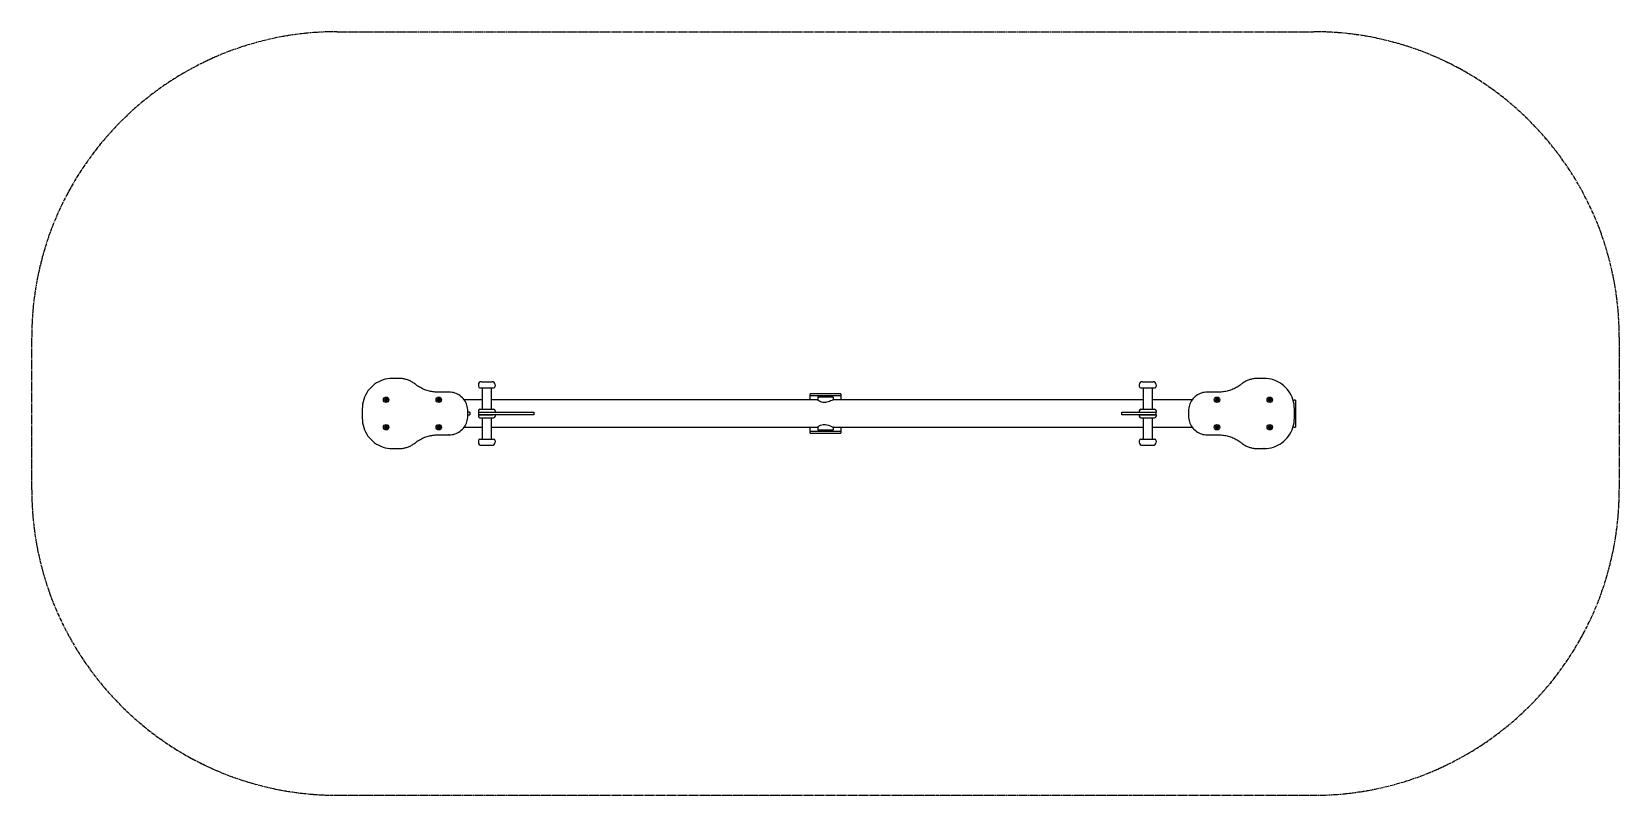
# Model space of a CAD drawing. Header units: millimetres. Extents: x 1398 to 6598, y 656 to 3156.
import ezdxf

# ---------------------------------------------------------------- set-up
doc = ezdxf.new("R2010")
doc.units = ezdxf.units.MM
doc.linetypes.add('AM_ISO08W050', pattern=[18, 12, -1.5, 3, -1.5])
doc.layers.add('AM_4', color=3, linetype='Continuous', lineweight=25)
doc.layers.add('AM_7', color=4, linetype='AM_ISO08W050', lineweight=25)

msp = doc.modelspace()

# ---------------------------------------------------------------- linework, layer by layer
at = {"layer": 'AM_4'}
for p, q in [((2599.2, 2020.7), (2579.5, 2020.7)), ((2600, 2020.7), (2599.2, 2020.7)), ((2861.2, 1999.7), (2861.2, 1994.7)), ((2866.2, 1989.7), (2911.2, 1989.7)), ((2871.2, 2009.7), (2906.2, 2009.7)), ((2873.7, 1989.7), (2873.7, 1919.7)), ((2903.7, 1989.7), (2903.7, 1919.7)), ((2916.2, 1999.7), (2916.2, 1994.7)), ((5026.3, 1999.7), (5026.3, 1994.7)), ((5031.3, 1989.7), (5076.3, 1989.7)), ((5036.3, 2009.7), (5071.3, 2009.7)), ((5038.8, 1989.7), (5038.8, 1919.7)), ((5068.8, 1989.7), (5068.8, 1919.7)), ((5081.3, 1999.7), (5081.3, 1994.7)), ((5434.6, 2020.7), (5414.8, 2020.7)), ((5435.3, 2020.7), (5434.6, 2020.7)), ((2564.7, 1950.1), (2557.2, 1950.1)), ((2563.3, 1954.1), (2563.3, 1950.1)), ((2764.8, 1975.7), (2727.2, 1975.7)), ((2737.2, 1950.1), (2729.7, 1950.1)), ((2734.5, 1955.1), (2732.4, 1955.1)), ((2765.6, 1975.7), (2764.8, 1975.7)), ((2873.7, 1950.1), (2815.1, 1950.1)), ((3972.7, 1950.1), (2903.7, 1950.1)), ((3978.3, 1969.7), (3948.3, 1969.7)), ((3948.3, 1964.7), (3948.3, 1969.7)), ((3948.3, 1964.7), (3978.3, 1964.7)), ((3948.3, 1960.7), (3948.3, 1964.7)), ((3948.3, 1950.1), (3948.3, 1960.7)), ((3974.3, 1960.7), (3973.3, 1959.7)), ((4023.3, 1959.7), (3973.3, 1959.7)), ((3973.3, 1959.7), (3973.3, 1948.7)), ((3974.3, 1960.7), (4022.3, 1960.7)), ((4018.3, 1969.7), (3978.3, 1969.7)), ((3978.3, 1964.7), (4018.3, 1964.7)), ((4048.3, 1969.7), (4018.3, 1969.7)), ((4018.3, 1964.7), (4048.3, 1964.7)), ((4022.3, 1960.7), (4023.3, 1959.7)), ((4023.3, 1959.7), (4023.3, 1950)), ((5038.8, 1950.1), (4024, 1950.1)), ((4048.3, 1969.7), (4048.3, 1964.7)), ((4048.3, 1964.7), (4048.3, 1960.7)), ((4048.3, 1960.7), (4048.3, 1950.1)), ((5199.1, 1950.1), (5068.8, 1950.1)), ((5286.4, 1975.7), (5248.7, 1975.7)), ((5286.2, 1950.1), (5278.5, 1950.1)), ((5459.3, 1950.1), (5451.5, 1950.1)), ((5454.2, 1955.1), (5456.6, 1955.1)), ((5530.1, 1949.2), (5533.8, 1949.2)), ((5537.4, 1949.2), (5533.8, 1949.2)), ((5537.4, 1949.2), (5537.4, 1861.2)), ((2480.9, 1920.7), (2480.9, 1890.7)), ((2826.8, 1897.7), (2826.8, 1913.7)), ((2832.9, 1909.7), (2826.8, 1909.7)), ((2826.8, 1901.7), (2832.9, 1901.7)), ((2832.9, 1909.7), (2832.9, 1901.7)), ((2861.2, 1914.7), (2861.2, 1909.7)), ((2861.2, 1909.7), (2909.1, 1909.7)), ((2861.2, 1909.7), (2861.2, 1901.7)), ((2861.2, 1909.7), (2909.1, 1909.7)), ((2909.1, 1901.7), (2861.2, 1901.7)), ((2861.2, 1901.7), (2909.1, 1901.7)), ((2861.2, 1901.7), (2861.2, 1896.7)), ((2866.2, 1919.7), (2911.2, 1919.7)), ((2866.2, 1891.7), (2911.2, 1891.7)), ((2873.7, 1891.7), (2873.7, 1821.7)), ((2903.7, 1891.7), (2903.7, 1821.7)), ((2909.1, 1909.7), (3043.3, 1909.7)), ((3043.3, 1901.7), (2909.1, 1901.7)), ((2916.2, 1914.7), (2916.2, 1909.7)), ((2916.2, 1901.7), (2916.2, 1896.7)), ((3043.3, 1909.7), (3043.3, 1901.7)), ((4969.2, 1909.7), (5028.7, 1909.7)), ((4969.2, 1901.7), (4969.2, 1909.7)), ((5028.7, 1901.7), (4969.2, 1901.7)), ((5026.3, 1914.7), (5026.3, 1909.7)), ((5026.3, 1901.7), (5026.3, 1896.7)), ((5028.7, 1909.7), (5081.3, 1909.7)), ((5028.7, 1909.7), (5081.3, 1909.7)), ((5081.3, 1901.7), (5028.7, 1901.7)), ((5028.7, 1901.7), (5081.3, 1901.7)), ((5031.3, 1919.7), (5076.3, 1919.7)), ((5031.3, 1891.7), (5076.3, 1891.7)), ((5038.8, 1891.7), (5038.8, 1821.7)), ((5068.8, 1891.7), (5068.8, 1821.7)), ((5081.3, 1914.7), (5081.3, 1909.7)), ((5081.3, 1901.7), (5081.3, 1909.7)), ((5081.3, 1901.7), (5081.3, 1896.7)), ((5187.4, 1913.7), (5187.4, 1897.7)), ((5534.2, 1890.7), (5534.2, 1920.7)), ((2557.2, 1861.2), (2564.7, 1861.2)), ((2563.3, 1861.2), (2563.3, 1857.2)), ((2727.2, 1835.7), (2764.8, 1835.7)), ((2729.7, 1861.2), (2737.2, 1861.2)), ((2734.5, 1856.2), (2732.4, 1856.2)), ((2765.6, 1835.7), (2764.8, 1835.7)), ((2815.1, 1861.2), (2873.7, 1861.2)), ((2866.2, 1821.7), (2911.2, 1821.7)), ((2903.7, 1861.2), (3972.7, 1861.2)), ((3948.3, 1850.7), (3948.3, 1861.2)), ((3948.3, 1846.7), (3948.3, 1850.7)), ((3978.3, 1846.7), (3948.3, 1846.7)), ((3948.3, 1841.7), (3948.3, 1846.7)), ((3948.3, 1841.7), (3978.3, 1841.7)), ((3973.3, 1862.6), (3973.3, 1851.7)), ((3973.3, 1851.7), (4023.3, 1851.7)), ((3974.3, 1850.7), (3973.3, 1851.7)), ((4022.3, 1850.7), (3974.3, 1850.7)), ((4018.3, 1846.7), (3978.3, 1846.7)), ((3978.3, 1841.7), (4018.3, 1841.7)), ((4048.3, 1846.7), (4018.3, 1846.7)), ((4018.3, 1841.7), (4048.3, 1841.7)), ((4022.3, 1850.7), (4023.3, 1851.7)), ((4023.3, 1861.3), (4023.3, 1851.7)), ((4024, 1861.2), (5038.8, 1861.2)), ((4048.3, 1861.2), (4048.3, 1850.7)), ((4048.3, 1850.7), (4048.3, 1846.7)), ((4048.3, 1846.7), (4048.3, 1841.7)), ((5031.3, 1821.7), (5076.3, 1821.7)), ((5068.8, 1861.2), (5199.1, 1861.2)), ((5248.7, 1835.7), (5286.4, 1835.7)), ((5278.5, 1861.2), (5286.2, 1861.2)), ((5451.5, 1861.2), (5459.3, 1861.2)), ((5454.2, 1856.2), (5456.6, 1856.2)), ((5533.8, 1861.2), (5529.8, 1861.2)), ((5533.8, 1861.2), (5537.4, 1861.2)), ((2579.5, 1790.7), (2599.2, 1790.7)), ((2600, 1790.7), (2599.2, 1790.7)), ((2861.2, 1816.7), (2861.2, 1811.7)), ((2871.2, 1801.7), (2906.2, 1801.7)), ((2916.2, 1816.7), (2916.2, 1811.7)), ((5026.3, 1816.7), (5026.3, 1811.7)), ((5036.3, 1801.7), (5071.3, 1801.7)), ((5081.3, 1816.7), (5081.3, 1811.7)), ((5414.8, 1790.7), (5434.6, 1790.7)), ((5435.3, 1790.7), (5434.6, 1790.7))]:
    msp.add_line(p, q, dxfattribs=at)
for centre, radius, start, end in [((2871.2, 1999.7), 10, 90, 180), ((2866.2, 1994.7), 5, 180, 270), ((2906.2, 1999.7), 10, 0, 90), ((2911.2, 1994.7), 5, 270, 0), ((5036.3, 1999.7), 10, 90, 180), ((5031.3, 1994.7), 5, 180, 270), ((5071.3, 1999.7), 10, 0, 90), ((5076.3, 1994.7), 5, 270, 0), ((2866.2, 1914.7), 5, 90, 180), ((2866.2, 1896.7), 5, 180, 270), ((2911.2, 1914.7), 5, 0, 90), ((2911.2, 1896.7), 5, 270, 0), ((5031.3, 1914.7), 5, 90, 180), ((5031.3, 1896.7), 5, 180, 270), ((5076.3, 1914.7), 5, 0, 90), ((5076.3, 1896.7), 5, 270, 0), ((2866.2, 1816.7), 5, 90, 180), ((2911.2, 1816.7), 5, 0, 90), ((5031.3, 1816.7), 5, 90, 180), ((5076.3, 1816.7), 5, 0, 90), ((2871.2, 1811.7), 10, 180, 270), ((2906.2, 1811.7), 10, 270, 0), ((5036.3, 1811.7), 10, 180, 270), ((5071.3, 1811.7), 10, 270, 0)]:
    msp.add_arc(centre, radius, start, end, dxfattribs=at)
for centre, major_axis, ratio in [((2559.1, 1950.7), (0, 9), 0.98566), ((2559.8, 1950.7), (0, 5), 0.98566), ((2731.6, 1950.7), (0, 9), 0.98566), ((2732.3, 1950.7), (0, 5), 0.98566), ((5280.7, 1950.7), (0, -9), 0.988631), ((5281.3, 1950.7), (0, -5), 0.988631), ((5453.7, 1950.7), (0, -9), 0.988631), ((5454.3, 1950.7), (0, -5), 0.988631), ((2559.1, 1860.7), (0, 9), 0.98566), ((2559.8, 1860.7), (0, 5), 0.98566), ((2731.6, 1860.7), (0, 9), 0.98566), ((2732.3, 1860.7), (0, 5), 0.98566), ((5280.7, 1860.7), (0, -9), 0.988631), ((5281.3, 1860.7), (0, -5), 0.988631), ((5453.7, 1860.7), (0, -9), 0.988631), ((5454.3, 1860.7), (0, -5), 0.988631)]:
    msp.add_ellipse(centre, major_axis=major_axis, ratio=ratio, dxfattribs=at)
for centre, major_axis, ratio, start_param, end_param in [((2561.3, 1950.7), (0, -5), 0.98566, 3.29629, 6.128488), ((2561.3, 1950.7), (0, 5), 0.98566, 0.154697, 2.986895), ((2562.1, 1950.7), (0, 5), 0.98566, 0.242038, 2.899555), ((2733.8, 1950.7), (0, -5), 0.98566, 3.29629, 6.128488), ((2733.8, 1950.7), (0, 5), 0.98566, 0.154697, 2.986895), ((2734.6, 1950.7), (0, 5), 0.98566, 0.242038, 2.899555), ((5282.7, 1950.7), (0, -5), 0.988631, 3.278907, 6.145871), ((5282.7, 1950.7), (0, 5), 0.988631, 0.137314, 3.004279), ((5283.4, 1950.7), (0, 5), 0.988631, 0.214572, 2.927021), ((5455.7, 1950.7), (0, -5), 0.988631, 3.278907, 6.145871), ((5455.7, 1950.7), (0, 5), 0.988631, 0.137314, 3.004279), ((5456.4, 1950.7), (0, 5), 0.988631, 0.214572, 2.927021), ((2561.3, 1860.7), (0, -5), 0.98566, 3.29629, 6.128488), ((2561.3, 1860.7), (0, 5), 0.98566, 0.154697, 2.986895), ((2562.1, 1860.7), (0, 5), 0.98566, 0.242038, 2.899555), ((2733.8, 1860.7), (0, -5), 0.98566, 3.29629, 6.128488), ((2733.8, 1860.7), (0, 5), 0.98566, 0.154697, 2.986895), ((2734.6, 1860.7), (0, 5), 0.98566, 0.242038, 2.899555), ((5282.7, 1860.7), (0, -5), 0.988631, 3.278907, 6.145871), ((5282.7, 1860.7), (0, 5), 0.988631, 0.137314, 3.004279), ((5283.4, 1860.7), (0, 5), 0.988631, 0.214572, 2.927021), ((5455.7, 1860.7), (0, -5), 0.988631, 3.278907, 6.145871), ((5455.7, 1860.7), (0, 5), 0.988631, 0.137314, 3.004279), ((5456.4, 1860.7), (0, 5), 0.988631, 0.214572, 2.927021)]:
    msp.add_ellipse(centre, major_axis=major_axis, ratio=ratio, start_param=start_param, end_param=end_param, dxfattribs=at)
for points, knots in [([(2579.5, 2020.7), (2569.2, 2020.7), (2558.8, 2019), (2539.2, 2012.5), (2529.9, 2007.7), (2513.1, 1995.4), (2505.8, 1987.9), (2493.6, 1971), (2488.9, 1961.5), (2482.5, 1941.6), (2480.9, 1931.2), (2480.9, 1920.7)], [3.141593, 3.141593, 3.141593, 3.141593, 3.455752, 3.455752, 3.769911, 3.769911, 4.08407, 4.08407, 4.39823, 4.39823, 4.712389, 4.712389, 4.712389, 4.712389]), ([(2655, 2001.4), (2651.9, 2003.9), (2648.6, 2006.1), (2641.8, 2010.2), (2638.3, 2012), (2631, 2015.1), (2627.3, 2016.4), (2619.7, 2018.6), (2615.8, 2019.4), (2607.9, 2020.4), (2604, 2020.7), (2600, 2020.7)], [2.4746463, 2.4746463, 2.4746463, 2.4746463, 2.6080356, 2.6080356, 2.7414248, 2.7414248, 2.8748141, 2.8748141, 3.0082034, 3.0082034, 3.1415927, 3.1415927, 3.1415927, 3.1415927]), ([(2728.1, 1975.7), (2722.8, 1975.7), (2717.6, 1976), (2707.2, 1977.5), (2702, 1978.5), (2691.9, 1981.3), (2686.9, 1983.1), (2677.2, 1987.2), (2672.5, 1989.6), (2663.5, 1995.1), (2659.1, 1998.1), (2655, 2001.4)], [6.2831853, 6.2831853, 6.2831853, 6.2831853, 6.4165746, 6.4165746, 6.5499638, 6.5499638, 6.6833531, 6.6833531, 6.8167424, 6.8167424, 6.9501317, 6.9501317, 6.9501317, 6.9501317]), ([(5359.7, 2001.4), (5355.6, 1998.1), (5351.2, 1995.1), (5342.1, 1989.6), (5337.4, 1987.2), (5327.7, 1983.1), (5322.7, 1981.3), (5312.5, 1978.5), (5307.4, 1977.5), (5296.9, 1976), (5291.6, 1975.7), (5286.4, 1975.7)], [2.4746463, 2.4746463, 2.4746463, 2.4746463, 2.6080356, 2.6080356, 2.7414248, 2.7414248, 2.8748141, 2.8748141, 3.0082034, 3.0082034, 3.1415927, 3.1415927, 3.1415927, 3.1415927]), ([(5414.8, 2020.7), (5410.8, 2020.7), (5406.9, 2020.4), (5399, 2019.4), (5395.1, 2018.6), (5387.5, 2016.4), (5383.7, 2015.1), (5376.4, 2012), (5372.9, 2010.2), (5366.1, 2006.1), (5362.8, 2003.9), (5359.7, 2001.4)], [0, 0, 0, 0, 0.1333893, 0.1333893, 0.2667785, 0.2667785, 0.4001678, 0.4001678, 0.5335571, 0.5335571, 0.6669463, 0.6669463, 0.6669463, 0.6669463]), ([(5534.2, 1920.7), (5534.2, 1931.2), (5532.6, 1941.6), (5526.2, 1961.5), (5521.4, 1971), (5509.3, 1987.9), (5501.9, 1995.4), (5485.1, 2007.7), (5475.7, 2012.5), (5456, 2019), (5445.7, 2020.7), (5435.3, 2020.7)], [4.712389, 4.712389, 4.712389, 4.712389, 5.026548, 5.026548, 5.340708, 5.340708, 5.654867, 5.654867, 5.969026, 5.969026, 6.283185, 6.283185, 6.283185, 6.283185]), ([(2826.8, 1913.7), (2826.8, 1920.2), (2825.8, 1926.7), (2821.8, 1939), (2818.9, 1944.9), (2811.4, 1955.4), (2806.8, 1960), (2796.4, 1967.6), (2790.7, 1970.6), (2778.5, 1974.7), (2772.1, 1975.7), (2765.6, 1975.7)], [1.570796, 1.570796, 1.570796, 1.570796, 1.884956, 1.884956, 2.199115, 2.199115, 2.513274, 2.513274, 2.827433, 2.827433, 3.141593, 3.141593, 3.141593, 3.141593]), ([(4024, 1950.1), (4023.9, 1950.1), (4023.7, 1950.1), (4023.2, 1950), (4022.9, 1949.9), (4021.5, 1949.4), (4020.1, 1948.9), (4016.6, 1947.4), (4014.1, 1946.3), (4008.6, 1944.3), (4005.4, 1943.2), (3999.4, 1942), (3996.6, 1941.7), (3990.9, 1941.8), (3988.1, 1942.2), (3982.8, 1943.6), (3980.3, 1944.6), (3976.6, 1946.5), (3975.2, 1947.4), (3973.2, 1948.8), (3972.6, 1949.4), (3972.3, 1949.9), (3972.3, 1950), (3972.4, 1950.1), (3972.5, 1950.1), (3972.8, 1950.1), (3973, 1950.1), (3973.3, 1950.1), (3973.3, 1950), (3973.3, 1950)], [-16.803843, -16.803843, -16.803843, -16.803843, -16.565328, -16.565328, -16.207608, -16.207608, -15.428139, -15.428139, -14.430096, -14.430096, -13.405732, -13.405732, -12.558368, -12.558368, -11.664692, -11.664692, -10.673333, -10.673333, -9.805417, -9.805417, -9.013019, -9.013019, -8.643627, -8.643627, -8.386185, -8.386185, -8.130538, -8.130538, -8.088372, -8.088372, -8.088372, -8.088372]), ([(5248.7, 1975.7), (5242.3, 1975.7), (5235.8, 1974.7), (5223.6, 1970.6), (5217.8, 1967.7), (5207.4, 1960), (5202.8, 1955.4), (5195.3, 1944.9), (5192.3, 1939), (5188.4, 1926.7), (5187.4, 1920.2), (5187.4, 1913.7)], [6.283185, 6.283185, 6.283185, 6.283185, 6.597345, 6.597345, 6.911504, 6.911504, 7.225663, 7.225663, 7.539822, 7.539822, 7.853982, 7.853982, 7.853982, 7.853982]), ([(2480.9, 1890.7), (2480.9, 1880.2), (2482.5, 1869.8), (2488.9, 1849.8), (2493.6, 1840.4), (2505.8, 1823.5), (2513.1, 1816), (2529.9, 1803.6), (2539.2, 1798.8), (2558.8, 1792.3), (2569.2, 1790.7), (2579.5, 1790.7)], [4.712389, 4.712389, 4.712389, 4.712389, 5.026548, 5.026548, 5.340708, 5.340708, 5.654867, 5.654867, 5.969026, 5.969026, 6.283185, 6.283185, 6.283185, 6.283185]), ([(2765.6, 1835.7), (2772.1, 1835.7), (2778.5, 1836.7), (2790.7, 1840.7), (2796.4, 1843.7), (2806.8, 1851.4), (2811.4, 1856), (2818.9, 1866.5), (2821.8, 1872.4), (2825.8, 1884.7), (2826.8, 1891.2), (2826.8, 1897.7)], [6.283185, 6.283185, 6.283185, 6.283185, 6.597345, 6.597345, 6.911504, 6.911504, 7.225663, 7.225663, 7.539822, 7.539822, 7.853982, 7.853982, 7.853982, 7.853982]), ([(5187.4, 1897.7), (5187.4, 1891.2), (5188.4, 1884.7), (5192.3, 1872.4), (5195.3, 1866.5), (5202.8, 1856), (5207.4, 1851.4), (5217.8, 1843.7), (5223.6, 1840.7), (5235.8, 1836.7), (5242.3, 1835.7), (5248.7, 1835.7)], [1.570796, 1.570796, 1.570796, 1.570796, 1.884956, 1.884956, 2.199115, 2.199115, 2.513274, 2.513274, 2.827433, 2.827433, 3.141593, 3.141593, 3.141593, 3.141593]), ([(5435.3, 1790.7), (5445.7, 1790.7), (5456, 1792.3), (5475.7, 1798.8), (5485.1, 1803.6), (5501.9, 1816), (5509.3, 1823.5), (5521.4, 1840.4), (5526.2, 1849.8), (5532.6, 1869.8), (5534.2, 1880.2), (5534.2, 1890.7)], [3.141593, 3.141593, 3.141593, 3.141593, 3.455752, 3.455752, 3.769911, 3.769911, 4.08407, 4.08407, 4.39823, 4.39823, 4.712389, 4.712389, 4.712389, 4.712389]), ([(2655, 1810), (2659.1, 1813.3), (2663.5, 1816.3), (2672.5, 1821.7), (2677.2, 1824.1), (2686.9, 1828.3), (2691.9, 1830), (2702, 1832.8), (2707.2, 1833.9), (2717.6, 1835.3), (2722.8, 1835.7), (2728.1, 1835.7)], [2.4746463, 2.4746463, 2.4746463, 2.4746463, 2.6080356, 2.6080356, 2.7414248, 2.7414248, 2.8748141, 2.8748141, 3.0082034, 3.0082034, 3.1415927, 3.1415927, 3.1415927, 3.1415927]), ([(3973.3, 1861.3), (3973.3, 1861.3), (3973.3, 1861.3), (3973, 1861.3), (3972.9, 1861.2), (3972.6, 1861.2), (3972.5, 1861.3), (3972.3, 1861.4), (3972.3, 1861.5), (3972.6, 1862), (3973.1, 1862.5), (3975.1, 1864), (3976.7, 1865), (3980.9, 1867.1), (3983.5, 1868.1), (3989, 1869.3), (3991.7, 1869.7), (3997.4, 1869.6), (4000.3, 1869.2), (4006.3, 1867.9), (4009.3, 1866.9), (4014.3, 1865), (4016.5, 1864.1), (4019.9, 1862.6), (4021.3, 1862), (4022.8, 1861.5), (4023.2, 1861.4), (4023.7, 1861.3), (4023.9, 1861.2), (4024, 1861.2)], [-8.715902, -8.715902, -8.715902, -8.715902, -8.692708, -8.692708, -8.434114, -8.434114, -8.179394, -8.179394, -7.823391, -7.823391, -7.051702, -7.051702, -6.05894, -6.05894, -5.030003, -5.030003, -4.181945, -4.181945, -3.290144, -3.290144, -2.298151, -2.298151, -1.42794, -1.42794, -0.629611, -0.629611, -0.257925, -0.257925, 0, 0, 0, 0]), ([(5286.4, 1835.7), (5291.6, 1835.7), (5296.9, 1835.3), (5307.4, 1833.9), (5312.5, 1832.8), (5322.7, 1830), (5327.7, 1828.3), (5337.4, 1824.1), (5342.1, 1821.7), (5351.2, 1816.3), (5355.6, 1813.3), (5359.7, 1810)], [0, 0, 0, 0, 0.1333893, 0.1333893, 0.2667785, 0.2667785, 0.4001678, 0.4001678, 0.5335571, 0.5335571, 0.6669463, 0.6669463, 0.6669463, 0.6669463]), ([(2600, 1790.7), (2604, 1790.7), (2607.9, 1791), (2615.8, 1792), (2619.7, 1792.8), (2627.3, 1794.9), (2631, 1796.2), (2638.3, 1799.4), (2641.8, 1801.2), (2648.6, 1805.2), (2651.9, 1807.5), (2655, 1810)], [6.2831853, 6.2831853, 6.2831853, 6.2831853, 6.4165746, 6.4165746, 6.5499638, 6.5499638, 6.6833531, 6.6833531, 6.8167424, 6.8167424, 6.9501317, 6.9501317, 6.9501317, 6.9501317]), ([(5359.7, 1810), (5362.8, 1807.5), (5366.1, 1805.2), (5372.9, 1801.2), (5376.4, 1799.4), (5383.7, 1796.2), (5387.5, 1794.9), (5395.1, 1792.8), (5399, 1792), (5406.9, 1791), (5410.8, 1790.7), (5414.8, 1790.7)], [2.4746463, 2.4746463, 2.4746463, 2.4746463, 2.6080356, 2.6080356, 2.7414248, 2.7414248, 2.8748141, 2.8748141, 3.0082034, 3.0082034, 3.1415927, 3.1415927, 3.1415927, 3.1415927])]:
    msp.add_open_spline(points, degree=3, knots=knots, dxfattribs=at)
at = {"layer": 'AM_7'}
for p, q in [((2398.3, 3155.7), (5598.3, 3155.7)), ((1398.3, 1655.7), (1398.3, 2155.7)), ((6598.3, 2155.7), (6598.3, 1655.7)), ((2398.3, 655.7), (5598.3, 655.7))]:
    msp.add_line(p, q, dxfattribs=at)
for centre, start, end in [((2398.3, 2155.7), 90, 180), ((5598.3, 2155.7), 0, 90), ((2398.3, 1655.7), 180, 270), ((5598.3, 1655.7), 270, 0)]:
    msp.add_arc(centre, 1000, start, end, dxfattribs=at)

doc.saveas('drawing.dxf')
